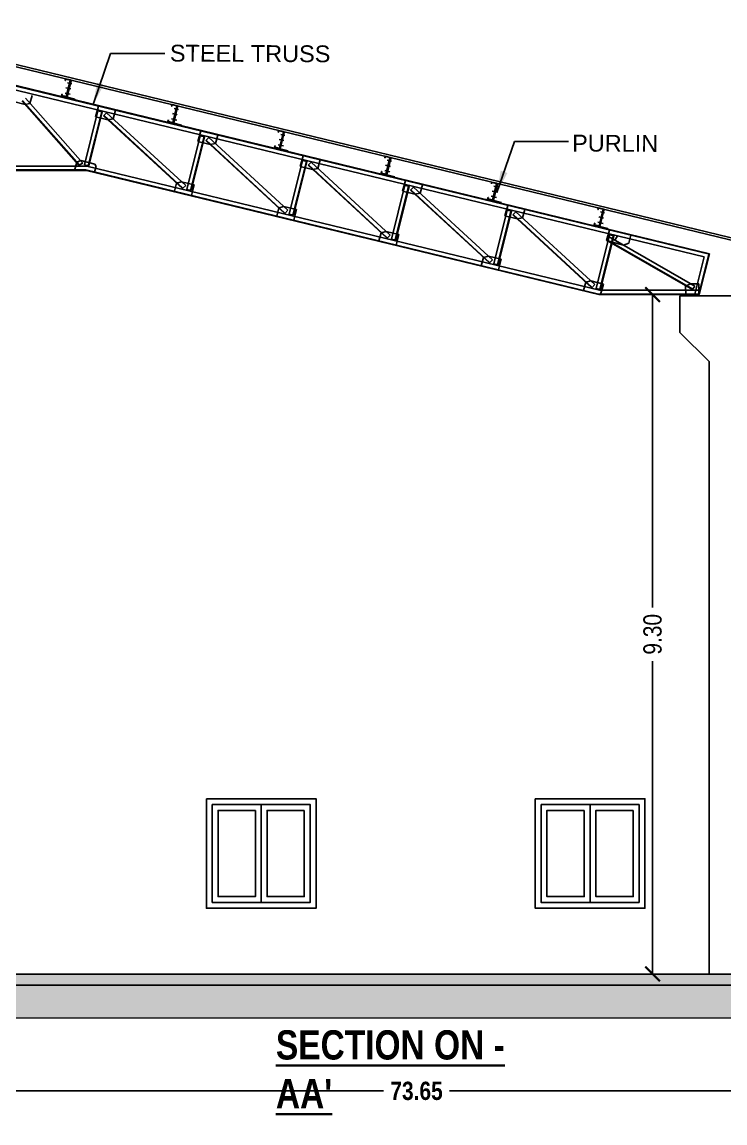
# Model space of a CAD drawing. Header units: metres. Extents: x -488 to 4759, y 38 to 2071.
# Drawn here: x 1150.09 to 1159.71, y 183.23 to 198.3 of the extents above; entities that cross this region are included whole.
import ezdxf

# ---------------------------------------------------------------- set-up
doc = ezdxf.new("R2010")
doc.units = ezdxf.units.M
doc.header["$MEASUREMENT"] = 0
doc.layers.add('0 @ 1', color=7, linetype='Continuous')
doc.styles.add('2', font='swissc.ttf', dxfattribs={"height": 0.23})
doc.styles.add('Arial narrow 0.2m', font='ARIALN.TTF', dxfattribs={"height": 0.35})
doc.styles.add('CODE', font='swissc.ttf', dxfattribs={"height": 0.25})
doc.styles.add('sa1', font='', dxfattribs={"height": 72})
doc.styles.get('sa1').set_extended_font_data('Abadi MT Condensed Light')
doc.dimstyles.new('OUTER', dxfattribs={"dimscale": 0, "dimtxt": 0.3, "dimasz": 0.18, "dimexe": 0.18, "dimexo": 0.0625, "dimgap": 0.09, "dimtad": 0, "dimzin": 0, "dimdsep": 46, "dimtxsty": 'CODE', "dimcen": 0.09, "dimse1": 1, "dimse2": 1, "dimclrd": 8, "dimclrt": 1, "dimadec": 0, "dimazin": 0, "dimtfac": 1, "dimtofl": 0, "dimtmove": 0, "dimatfit": 3, "dimfxl": 0, "dimtolj": 1, "dimtzin": 0, "dimarcsym": 0})
doc.dimstyles.new('size 0.2m', dxfattribs={"dimtxt": 0.35, "dimasz": 0.15, "dimexe": 0.15, "dimexo": 0.1, "dimgap": 0.05, "dimtad": 1, "dimtoh": 1, "dimdsep": 46, "dimtxsty": 'Arial narrow 0.2m', "dimblk": 'OBLIQUE', "dimcen": 0.15, "dimse1": 1, "dimse2": 1, "dimclrd": 251, "dimclrt": 47, "dimadec": 0, "dimazin": 0, "dimtfac": 1, "dimtmove": 1, "dimatfit": 3, "dimfxl": 0, "dimarcsym": 0})

# ---------------------------------------------------------------- blocks, each defined once
blk = doc.blocks.new('_ArchTick')
at = {"const_width": 0.15}
blk.add_lwpolyline([(-0.5, -0.5), (0.5, 0.5)], dxfattribs=at)
blk = doc.blocks.new('*D174')
at = {"color": 0, "lineweight": -2}
for p, q in [((1118.667, 183.668), (1155.042, 183.668)), ((1192.317, 183.668), (1155.942, 183.668))]:
    blk.add_line(p, q, dxfattribs=at)
at = {"layer": 'Defpoints', "color": 0, "lineweight": -2}
for p in [(1192.317, 183.668), (1118.667, 179.304), (1192.317, 179.304)]:
    blk.add_point(p, dxfattribs=at)
at = {"color": 0, "lineweight": -2, "xscale": 0.2, "yscale": 0.2, "zscale": 0.2, "rotation": 180}
blk.add_blockref('_ArchTick', (1118.667, 183.668), dxfattribs=at)
at = {"color": 0, "lineweight": -2, "xscale": 0.2, "yscale": 0.2, "zscale": 0.2}
blk.add_blockref('_ArchTick', (1192.317, 183.668), dxfattribs=at)
at = {"color": 0, "lineweight": -2, "insert": (1155.492, 183.668), "char_height": 0.25, "attachment_point": 5, "style": 'CODE'}
blk.add_mtext('\\A1;{\\fSwis721 Cn BT|b1|i0|c0|p34;73.65}', dxfattribs=at)
blk = doc.blocks.new('_OBLIQUE')
at = {"color": 0, "linetype": 'ByBlock'}
blk.add_line((-0.5, -0.5), (0.5, 0.5), dxfattribs=at)
blk = doc.blocks.new('*D183')
at = {"color": 0, "lineweight": -2}
for p, q in [((1158.722, 194.568), (1158.722, 190.284)), ((1158.722, 185.269), (1158.722, 189.553))]:
    blk.add_line(p, q, dxfattribs=at)
at = {"layer": 'Defpoints', "color": 0, "lineweight": -2}
for p in [(1158.722, 194.568), (1158.722, 194.568), (1158.722, 185.269)]:
    blk.add_point(p, dxfattribs=at)
at = {"color": 0, "lineweight": -2, "xscale": 0.2, "yscale": 0.2, "zscale": 0.2}
for p, rotation in [((1158.722, 194.568), 90), ((1158.722, 185.269), 270)]:
    blk.add_blockref('_ArchTick', p, dxfattribs=dict(at, rotation=rotation))
at = {"color": 0, "lineweight": -2, "insert": (1158.722, 189.919), "char_height": 0.25, "attachment_point": 5, "rotation": 90, "style": 'CODE'}
blk.add_mtext('\\A1;9.30', dxfattribs=at)

msp = doc.modelspace()

# ---------------------------------------------------------------- hatches: boundary and pattern name
at = {"lineweight": -2}
h = msp.add_hatch(dxfattribs=at)
h.set_pattern_fill('AR-CONC', color=256, scale=0.0025)
h.set_pattern_definition([(50, (776.07946, 81.37365), (0.45546167, -0.0398477), [0.047625, -0.523875]), (355, (776.07946, 81.37365), (-0.08810855, 0.4776421), [0.0381, -0.41910146]), (100.45144, (776.1174, 81.37033), (0.3673531, 0.4377944), [0.040475, -0.4452256]), (46.1842, (776.07946, 81.50065), (0.6776976, -0.1051058), [0.0714375, -0.7858125]), (96.63556, (776.13594, 81.4919), (0.5935103, 0.6185653), [0.0607126, -0.667839]), (351.18415, (776.07946, 81.50065), (0.5935103, 0.6185653), [0.0571499, -0.6286493]), (21, (776.14296, 81.4689), (0.37903598, -0.255663), [0.047625, -0.523875]), (326, (776.14296, 81.4689), (0.15450507, 0.4604699), [0.0381, -0.4191]), (71.45144, (776.17455, 81.4476), (0.53354105, 0.2048069), [0.040475, -0.44522484]), (37.5, (776.07946, 81.37365), (0.00772151, 0.2113876), [0, -0.41402, 0, -0.42545, 0, -0.4206875]), (7.5, (776.07946, 81.37365), (0.16704916, 0.25045144), [0, -0.24257, 0, -0.404495, 0, -0.1603375]), (327.5, (775.93786, 81.37365), (0.33897649, -0.01432186), [0, -0.15875, 0, -0.4953, 0, -0.657225]), (317.5, (775.87436, 81.37365), (0.37032295, 0.06356623), [0, -0.206375, 0, -0.32893, 0, -0.466725])])
h.paths.add_polyline_path([(1179.59665, 185.26859), (1179.59665, 185.11859), (1185.59665, 185.11859), (1185.59665, 185.26859)])
h.paths.add_polyline_path([(1160.09665, 185.26859), (1160.09665, 185.11859), (1179.36665, 185.11859), (1179.36665, 185.26859)])
h.paths.add_polyline_path([(1159.86665, 185.11859), (1159.86665, 185.26859), (1135.36665, 185.26859), (1135.36665, 185.11859)])
h.paths.add_polyline_path([(1123.13525, 185.26859), (1123.13525, 185.11859), (1135.13665, 185.11859), (1135.13665, 185.26859)])
h = msp.add_hatch(dxfattribs=at)
h.set_pattern_fill('AR-SAND', color=256, scale=0.0025)
h.set_pattern_definition([(37.5, (776.07946, 81.37365), (-0.004000078, 0.12235331), [0, -0.09652, 0, -0.10795, 0, -0.1031875]), (7.5, (776.07946, 81.37365), (0.11238082, 0.179206275), [0, -0.05207, 0, -0.086995, 0, -0.0333375]), (327.5, (776.00136, 81.37365), (0.197748093, 0.000359296), [0, -0.03175, 0, -0.1143, 0, -0.149225]), (317.5, (776.00136, 81.37365), (0.19088911, 0.05573233), [0, -0.015875, 0, -0.07493, 0, -0.085725])])
h.paths.add_polyline_path([(1185.59665, 184.66859), (1185.59665, 185.11859), (1179.59665, 185.11859), (1179.59665, 184.66859)])
h.paths.add_polyline_path([(1179.36665, 184.66859), (1179.36665, 185.11859), (1159.86665, 185.11859), (1159.86665, 184.66859)])
h.paths.add_polyline_path([(1160.09665, 184.66859), (1160.09665, 185.11859), (1135.36665, 185.11859), (1135.36665, 184.66859)])
h.paths.add_polyline_path([(1135.13665, 184.66859), (1135.13665, 185.11859), (1123.13525, 185.11859), (1123.13525, 184.66859)])

# ---------------------------------------------------------------- linework, layer by layer
for p, q in [((1160.60653, 195.11931), (1147.61665, 198.26859)), ((1160.60654, 195.15018), (1147.61666, 198.29946)), ((1159.50037, 195.12809), (1147.61661, 198.00921)), ((1159.49863, 195.12111), (1147.61661, 198.00179)), ((1159.42725, 195.08406), (1147.62434, 197.94557)), ((1150.68303, 197.50047), (1150.68868, 197.5238)), ((1150.68303, 197.50047), (1150.6867, 197.49958)), ((1150.6867, 197.49958), (1150.69147, 197.51924)), ((1150.68868, 197.5238), (1150.75868, 197.50683)), ((1150.69147, 197.51924), (1150.75412, 197.50405)), ((1150.75868, 197.50683), (1150.69929, 197.26184)), ((1150.75868, 197.50683), (1150.69929, 197.26184)), ((1150.75412, 197.50405), (1150.69933, 197.27807)), ((1150.76519, 197.49291), (1150.71088, 197.26891)), ((1150.77441, 197.45361), (1150.71701, 197.46753)), ((1150.76519, 197.49291), (1150.75585, 197.49517)), ((1150.2321, 197.29352), (1150.20058, 197.18469)), ((1150.63777, 197.31381), (1150.63212, 197.29048)), ((1150.63212, 197.29048), (1150.70211, 197.27351)), ((1150.63668, 197.29326), (1150.64145, 197.31292)), ((1150.69933, 197.27807), (1150.63668, 197.29326)), ((1150.63777, 197.31381), (1150.64145, 197.31292)), ((1150.75373, 197.3104), (1150.68216, 197.32775)), ((1150.76064, 197.38284), (1150.69463, 197.39884)), ((1150.69929, 197.26184), (1150.81595, 197.23356)), ((1150.71088, 197.26891), (1150.81821, 197.24289)), ((1150.13793, 197.16835), (1149.95974, 197.21616)), ((1150.87346, 196.34004), (1150.09444, 197.21915)), ((1150.88094, 196.34667), (1150.10192, 197.22578)), ((1150.20058, 197.18469), (1150.13793, 197.16835)), ((1150.92627, 196.36958), (1150.14205, 197.25579)), ((1150.81595, 197.23356), (1150.81821, 197.24289)), ((1151.10124, 197.00257), (1151.13933, 197.14774)), ((1152.14133, 197.14692), (1152.14699, 197.17025)), ((1152.14133, 197.14692), (1152.145, 197.14603)), ((1152.145, 197.14603), (1152.14977, 197.16569)), ((1152.14699, 197.17025), (1152.21698, 197.15328)), ((1152.14977, 197.16569), (1152.21242, 197.1505)), ((1152.21698, 197.15328), (1152.15759, 196.90829)), ((1152.21698, 197.15328), (1152.15759, 196.90829)), ((1152.21242, 197.1505), (1152.15763, 196.92452)), ((1152.22349, 197.13935), (1152.16918, 196.91536)), ((1152.23271, 197.10006), (1152.17531, 197.11398)), ((1152.22349, 197.13935), (1152.21416, 197.14162)), ((1150.94885, 196.34573), (1151.13292, 197.0826)), ((1150.99978, 196.33169), (1151.18417, 197.07017)), ((1151.00674, 196.32977), (1151.1914, 197.06842)), ((1151.26906, 196.96189), (1151.10124, 197.00257)), ((1151.19148, 197.0684), (1151.13292, 197.0826)), ((1151.24931, 197.05858), (1151.20882, 197.01751)), ((1151.20882, 197.01751), (1152.28925, 196.01993)), ((1151.21408, 197.02285), (1152.29374, 196.02425)), ((1151.24931, 197.05858), (1152.33314, 196.06222)), ((1151.26906, 196.96189), (1151.34217, 196.97479)), ((1151.34217, 196.97479), (1151.3727, 197.09117)), ((1152.09607, 196.96026), (1152.09042, 196.93692)), ((1152.09498, 196.93971), (1152.09975, 196.95937)), ((1152.09607, 196.96026), (1152.09975, 196.95937)), ((1152.21203, 196.95685), (1152.14046, 196.9742)), ((1152.21895, 197.02929), (1152.15294, 197.04529)), ((1152.09042, 196.93692), (1152.16042, 196.91995)), ((1152.15763, 196.92452), (1152.09498, 196.93971)), ((1152.15759, 196.90829), (1152.27425, 196.88)), ((1152.16918, 196.91536), (1152.27651, 196.88934)), ((1152.27425, 196.88), (1152.27651, 196.88934)), ((1152.50121, 196.66316), (1152.5393, 196.80833)), ((1153.59963, 196.79337), (1153.60529, 196.8167)), ((1153.6033, 196.79248), (1153.60807, 196.81214)), ((1153.60529, 196.8167), (1153.67529, 196.79973)), ((1153.60807, 196.81214), (1153.67072, 196.79695)), ((1152.34921, 196.00791), (1152.53289, 196.74319)), ((1152.40054, 195.99546), (1152.58414, 196.73076)), ((1152.40756, 195.99376), (1152.59137, 196.72901)), ((1152.66903, 196.62248), (1152.50121, 196.66316)), ((1152.59145, 196.72899), (1152.53289, 196.74319)), ((1152.64928, 196.71917), (1152.60879, 196.6781)), ((1152.60879, 196.6781), (1153.68922, 195.68052)), ((1152.61239, 196.68175), (1153.69136, 195.683)), ((1152.64928, 196.71917), (1153.73311, 195.72281)), ((1152.74214, 196.63538), (1152.77267, 196.75176)), ((1152.81519, 196.67475), (1152.81449, 196.67492)), ((1153.59963, 196.79337), (1153.6033, 196.79248)), ((1153.67725, 196.67573), (1153.61124, 196.69174)), ((1153.67529, 196.79973), (1153.61589, 196.55474)), ((1153.67529, 196.79973), (1153.61589, 196.55474)), ((1153.67072, 196.79695), (1153.61593, 196.57097)), ((1153.68179, 196.7858), (1153.62748, 196.56181)), ((1153.69101, 196.74651), (1153.63362, 196.76042)), ((1153.68179, 196.7858), (1153.67246, 196.78806)), ((1152.66903, 196.62248), (1152.74214, 196.63538)), ((1153.55438, 196.60671), (1153.54872, 196.58337)), ((1153.54872, 196.58337), (1153.61872, 196.5664)), ((1153.55328, 196.58616), (1153.55805, 196.60581)), ((1153.61593, 196.57097), (1153.55328, 196.58616)), ((1153.55438, 196.60671), (1153.55805, 196.60581)), ((1153.67033, 196.6033), (1153.59877, 196.62065)), ((1153.61589, 196.55474), (1153.73255, 196.52645)), ((1153.62748, 196.56181), (1153.73482, 196.53578)), ((1153.73255, 196.52645), (1153.73482, 196.53578)), ((1150.84364, 196.38133), (1150.81069, 196.2676)), ((1150.84364, 196.38133), (1150.90005, 196.40587)), ((1150.92627, 196.36958), (1150.87346, 196.34004)), ((1150.90005, 196.40587), (1151.08938, 196.35557)), ((1151.10721, 196.32046), (1151.08938, 196.35557)), ((1153.74918, 195.6685), (1153.93278, 196.4038)), ((1153.80051, 195.65605), (1153.98411, 196.39135)), ((1153.80753, 195.65435), (1153.99134, 196.3896)), ((1153.9011, 196.32377), (1153.93919, 196.46894)), ((1153.99134, 196.3896), (1153.93278, 196.4038)), ((1154.04917, 196.37978), (1154.00868, 196.33871)), ((1154.04917, 196.37978), (1155.13308, 195.3834)), ((1154.14203, 196.29599), (1154.17256, 196.41236)), ((1155.05781, 196.43985), (1155.06347, 196.46318)), ((1155.05781, 196.43985), (1155.06149, 196.43895)), ((1155.06149, 196.43895), (1155.06625, 196.45861)), ((1155.06347, 196.46318), (1155.13347, 196.44621)), ((1155.06625, 196.45861), (1155.1289, 196.44342)), ((1155.13347, 196.44621), (1155.07407, 196.20121)), ((1155.13347, 196.44621), (1155.07407, 196.20121)), ((1155.1289, 196.44342), (1155.07411, 196.21745)), ((1155.13997, 196.43228), (1155.08567, 196.20828)), ((1155.14919, 196.39299), (1155.0918, 196.4069)), ((1155.13997, 196.43228), (1155.13064, 196.43454)), ((1150.98215, 196.32861), (1147.61909, 196.32861)), ((1150.96921, 196.27579), (1147.61909, 196.27579)), ((1150.97497, 196.26859), (1147.61909, 196.26859)), ((1151.00674, 196.32977), (1150.94885, 196.34573)), ((1157.98115, 194.57581), (1150.96921, 196.27579)), ((1157.98692, 194.56861), (1150.97497, 196.26859)), ((1157.9941, 194.62863), (1150.98215, 196.32861)), ((1151.10721, 196.32046), (1151.0864, 196.24863)), ((1154.06892, 196.28309), (1153.9011, 196.32377)), ((1154.00868, 196.33871), (1155.08919, 195.34111)), ((1154.01374, 196.34384), (1155.09207, 195.34387)), ((1154.06892, 196.28309), (1154.14203, 196.29599)), ((1154.21508, 196.33536), (1154.21438, 196.33553)), ((1155.01256, 196.25318), (1155.0069, 196.22985)), ((1155.0069, 196.22985), (1155.0769, 196.21288)), ((1155.01147, 196.23263), (1155.01623, 196.25229)), ((1155.07411, 196.21745), (1155.01147, 196.23263)), ((1155.01256, 196.25318), (1155.01623, 196.25229)), ((1155.12852, 196.24977), (1155.05695, 196.26712)), ((1155.13543, 196.32221), (1155.06942, 196.33821)), ((1155.08567, 196.20828), (1155.193, 196.18226)), ((1152.20765, 196.0947), (1152.17826, 195.98267)), ((1152.27805, 196.11286), (1152.20765, 196.0947)), ((1152.27805, 196.11286), (1152.44965, 196.07102)), ((1152.28925, 196.01993), (1152.33314, 196.06222)), ((1152.44965, 196.07102), (1152.41163, 195.92609)), ((1155.07407, 196.20121), (1155.19073, 196.17293)), ((1155.14915, 195.32909), (1155.33275, 196.06439)), ((1155.19073, 196.17293), (1155.193, 196.18226)), ((1155.30107, 195.98436), (1155.33916, 196.12953)), ((1155.39131, 196.05019), (1155.33275, 196.06439)), ((1155.542, 195.95658), (1155.57253, 196.07295)), ((1156.51611, 196.08629), (1156.52177, 196.10963)), ((1156.51611, 196.08629), (1156.51979, 196.0854)), ((1156.51979, 196.0854), (1156.52455, 196.10506)), ((1156.52177, 196.10963), (1156.59177, 196.09266)), ((1156.52455, 196.10506), (1156.5872, 196.08987)), ((1156.59177, 196.09266), (1156.53237, 195.84766)), ((1156.59177, 196.09266), (1156.53237, 195.84766)), ((1156.5872, 196.08987), (1156.53242, 195.86389)), ((1156.59827, 196.07873), (1156.54397, 195.85473)), ((1156.60749, 196.03943), (1156.5501, 196.05335)), ((1156.59827, 196.07873), (1156.58894, 196.08099)), ((1152.34921, 196.00791), (1152.40756, 195.99376)), ((1155.20048, 195.31664), (1155.38408, 196.05194)), ((1155.2075, 195.31494), (1155.39131, 196.05019)), ((1155.46889, 195.94368), (1155.30107, 195.98436)), ((1155.44914, 196.04037), (1155.40865, 195.9993)), ((1155.40865, 195.9993), (1156.48916, 195.0017)), ((1155.41269, 196.00341), (1156.49318, 195.00557)), ((1155.44914, 196.04037), (1156.53305, 195.04399)), ((1155.46889, 195.94368), (1155.542, 195.95658)), ((1156.58682, 195.89622), (1156.51525, 195.91357)), ((1156.59373, 195.96866), (1156.52772, 195.98466)), ((1153.60762, 195.75529), (1153.57823, 195.64326)), ((1153.67802, 195.77345), (1153.60762, 195.75529)), ((1153.67802, 195.77345), (1153.84962, 195.73161)), ((1156.47086, 195.89963), (1156.4652, 195.8763)), ((1156.4652, 195.8763), (1156.5352, 195.85933)), ((1156.46977, 195.87908), (1156.47453, 195.89874)), ((1156.53242, 195.86389), (1156.46977, 195.87908)), ((1156.47086, 195.89963), (1156.47453, 195.89874)), ((1156.53237, 195.84766), (1156.64904, 195.81938)), ((1156.54397, 195.85473), (1156.6513, 195.82871)), ((1156.64904, 195.81938), (1156.6513, 195.82871)), ((1156.70104, 195.64495), (1156.73913, 195.79012)), ((1157.97441, 195.73274), (1157.98007, 195.75607)), ((1157.97809, 195.73185), (1157.98286, 195.75151)), ((1157.98007, 195.75607), (1158.05007, 195.7391)), ((1157.98286, 195.75151), (1158.0455, 195.73632)), ((1153.68922, 195.68052), (1153.73311, 195.72281)), ((1153.74918, 195.6685), (1153.80753, 195.65435)), ((1153.84962, 195.73161), (1153.8116, 195.58668)), ((1156.54912, 194.98968), (1156.73272, 195.72498)), ((1156.60045, 194.97723), (1156.78405, 195.71253)), ((1156.60747, 194.97553), (1156.79128, 195.71078)), ((1156.86886, 195.60427), (1156.70104, 195.64495)), ((1156.79128, 195.71078), (1156.73272, 195.72498)), ((1156.84911, 195.70096), (1156.80862, 195.65989)), ((1156.80862, 195.65989), (1157.88913, 194.66229)), ((1156.81387, 195.66523), (1157.8934, 194.6664)), ((1156.84911, 195.70096), (1157.93302, 194.70458)), ((1156.86886, 195.60427), (1156.94197, 195.61717)), ((1156.94197, 195.61717), (1156.9725, 195.73354)), ((1157.97441, 195.73274), (1157.97809, 195.73185)), ((1158.05203, 195.61511), (1157.98602, 195.63111)), ((1158.05007, 195.7391), (1157.99067, 195.49411)), ((1158.05007, 195.7391), (1157.99067, 195.49411)), ((1158.0455, 195.73632), (1157.99072, 195.51034)), ((1158.05657, 195.72517), (1158.00227, 195.50118)), ((1158.06579, 195.68588), (1158.0084, 195.6998)), ((1158.05657, 195.72517), (1158.04724, 195.72744)), ((1157.92916, 195.54608), (1157.9235, 195.52275)), ((1157.9235, 195.52275), (1157.9935, 195.50578)), ((1157.92807, 195.52553), (1157.93283, 195.54519)), ((1157.99072, 195.51034), (1157.92807, 195.52553)), ((1157.92916, 195.54608), (1157.93283, 195.54519)), ((1158.04512, 195.54267), (1157.97355, 195.56002)), ((1157.99067, 195.49411), (1158.10734, 195.46582)), ((1158.00227, 195.50118), (1158.1096, 195.47516)), ((1158.13156, 195.45254), (1158.09331, 195.30744)), ((1158.10734, 195.46582), (1158.1096, 195.47516)), ((1155.00759, 195.41588), (1154.9782, 195.30385)), ((1155.07799, 195.43404), (1155.00759, 195.41588)), ((1155.07799, 195.43404), (1155.24958, 195.3922)), ((1155.08919, 195.34111), (1155.13308, 195.3834)), ((1155.14915, 195.32909), (1155.2075, 195.31494)), ((1155.24958, 195.3922), (1155.21157, 195.24727)), ((1157.94909, 194.65027), (1158.13269, 195.38557)), ((1158.00042, 194.63782), (1158.18402, 195.37312)), ((1158.00744, 194.63612), (1158.19125, 195.37137)), ((1158.09092, 195.31136), (1159.26773, 194.63616)), ((1158.32425, 195.24657), (1158.09331, 195.30744)), ((1158.09425, 195.31698), (1159.27151, 194.64211)), ((1158.12079, 195.36179), (1159.29901, 194.68544)), ((1158.19125, 195.37137), (1158.13269, 195.38557)), ((1158.23636, 195.36456), (1158.20649, 195.31413)), ((1158.42328, 195.38182), (1158.39476, 195.27363)), ((1158.32425, 195.24657), (1158.39476, 195.27363)), ((1156.40756, 195.07647), (1156.37817, 194.96444)), ((1156.47796, 195.09463), (1156.40756, 195.07647)), ((1156.47796, 195.09463), (1156.64955, 195.05279)), ((1156.48916, 195.0017), (1156.53305, 195.04399)), ((1156.64955, 195.05279), (1156.61154, 194.90786)), ((1159.30026, 194.57548), (1159.42725, 195.08406)), ((1159.35469, 194.57547), (1159.49138, 195.12286)), ((1159.36042, 194.56827), (1159.50037, 195.12809)), ((1156.54912, 194.98968), (1156.60747, 194.97553)), ((1157.80753, 194.73706), (1157.77814, 194.62503)), ((1157.87793, 194.75522), (1157.80753, 194.73706)), ((1157.87793, 194.75522), (1158.04952, 194.71338)), ((1157.88913, 194.66229), (1157.93302, 194.70458)), ((1158.04952, 194.71338), (1158.0115, 194.56845)), ((1159.24881, 194.71425), (1159.17385, 194.69002)), ((1159.35333, 194.71649), (1159.24881, 194.71425)), ((1159.35333, 194.71649), (1159.35693, 194.56649)), ((1157.94909, 194.65027), (1158.00744, 194.63612)), ((1157.98115, 194.57581), (1159.35469, 194.57547)), ((1157.98692, 194.56861), (1159.36042, 194.56827)), ((1157.9941, 194.62863), (1159.36788, 194.62829)), ((1159.09665, 194.55184), (1159.09665, 194.05184)), ((1159.09665, 194.55184), (1160.09665, 194.55184)), ((1159.17385, 194.69002), (1159.1766, 194.57551)), ((1159.26773, 194.63616), (1159.29901, 194.68544)), ((1159.09665, 194.05184), (1159.49668, 193.65184)), ((1159.49668, 193.65184), (1159.49668, 185.26859)), ((1153.36665, 187.58859), (1153.36665, 186.24859)), ((1157.86665, 187.58859), (1157.86665, 186.24859))]:
    msp.add_line(p, q)
for p, q in [((1135.36665, 185.26859), (1159.86665, 185.26859)), ((1135.36665, 185.11859), (1159.86665, 185.11859))]:
    msp.add_line(p, q, dxfattribs=at)
at = {"lineweight": 9}
msp.add_line((1121.87803, 184.66859), (1186.91841, 184.66859), dxfattribs=at)
for points in [[(1152.61665, 187.66859), (1154.11665, 187.66859), (1154.11665, 186.16859), (1152.61665, 186.16859)], [(1157.11665, 187.66859), (1158.61665, 187.66859), (1158.61665, 186.16859), (1157.11665, 186.16859)], [(1152.69665, 187.58859), (1154.03665, 187.58859), (1154.03665, 186.24859), (1152.69665, 186.24859)], [(1153.28665, 187.50859), (1152.77665, 187.50859), (1152.77665, 186.32859), (1153.28665, 186.32859)], [(1153.95665, 187.50859), (1153.44665, 187.50859), (1153.44665, 186.32859), (1153.95665, 186.32859)], [(1157.19665, 187.58859), (1158.53665, 187.58859), (1158.53665, 186.24859), (1157.19665, 186.24859)], [(1157.78665, 187.50859), (1157.27665, 187.50859), (1157.27665, 186.32859), (1157.78665, 186.32859)], [(1158.45665, 187.50859), (1157.94665, 187.50859), (1157.94665, 186.32859), (1158.45665, 186.32859)]]:
    msp.add_lwpolyline(points, close=True)

# ---------------------------------------------------------------- texts
at = {"ltscale": 3.5, "char_height": 0.23, "width": 5.7906846, "attachment_point": 2, "rotation": 359.740409, "style": 'sa1'}
for s, insert in [('{\\fArial|b0|i0|c0|p34;STEEL TRUSS}', (1153.21592, 197.98394)), ('{\\fArial|b0|i0|c0|p34;PURLIN}', (1158.21027, 196.75459))]:
    msp.add_mtext(s, dxfattribs=dict(at, insert=insert))
at = {"lineweight": 30, "insert": (1153.56788, 184.49899), "char_height": 0.4, "width": 3.7846109, "attachment_point": 1, "style": '2'}
msp.add_mtext("{\\fSwis721 Cn BT|b1|i0|c0|p34;\\LSECTION ON - AA'}", dxfattribs=at)

# ---------------------------------------------------------------- dimensions: what is measured, and where the dimension line sits
at = {"layer": '0 @ 1', "lineweight": -2}
dim = msp.add_linear_dim(base=(1158.72198, 194.56843), p1=(1158.72198, 185.26859), p2=(1158.72198, 194.56843), angle=90, dimstyle='OUTER', override={"dimscale": 1, "dimtxt": 0.25, "dimasz": 0.2, "dimblk": 'ArchTick', "dimclrd": 0, "dimclrt": 0, "dimtix": 0, "dimtofl": 0, "dimtmove": 0, "dimatfit": 3, "dimfxl": 0.18}, dxfattribs=at)
dim.commit()
dim.dimension.update_dxf_attribs({"geometry": '*D183', "text_midpoint": (1158.72198, 189.91851)})
dim = msp.add_linear_dim(base=(1192.31717, 183.66772), p1=(1118.66717, 179.30403), p2=(1192.31717, 179.30402), text='{\\fSwis721 Cn BT|b1|i0|c0|p34;<>}', dimstyle='OUTER', override={"dimscale": 1, "dimtxt": 0.25, "dimasz": 0.2, "dimblk": 'ArchTick', "dimclrd": 0, "dimclrt": 0, "dimtix": 0, "dimtofl": 0, "dimtmove": 0, "dimatfit": 3, "dimfxl": 25.4}, dxfattribs=at)
dim.commit()
dim.dimension.update_dxf_attribs({"geometry": '*D174', "text_midpoint": (1155.49217, 183.66772)})

# ---------------------------------------------------------------- leaders
for points in [[(1151.0677, 197.16923), (1151.30669, 197.86828), (1152.047, 197.86828)], [(1156.59269, 195.96562), (1156.83168, 196.66467), (1157.57199, 196.66467)]]:
    msp.add_leader(points, dimstyle='size 0.2m', override={"dimasz": 0.3, "dimtad": 0, "dimclrd": 256})

doc.saveas('drawing.dxf')
